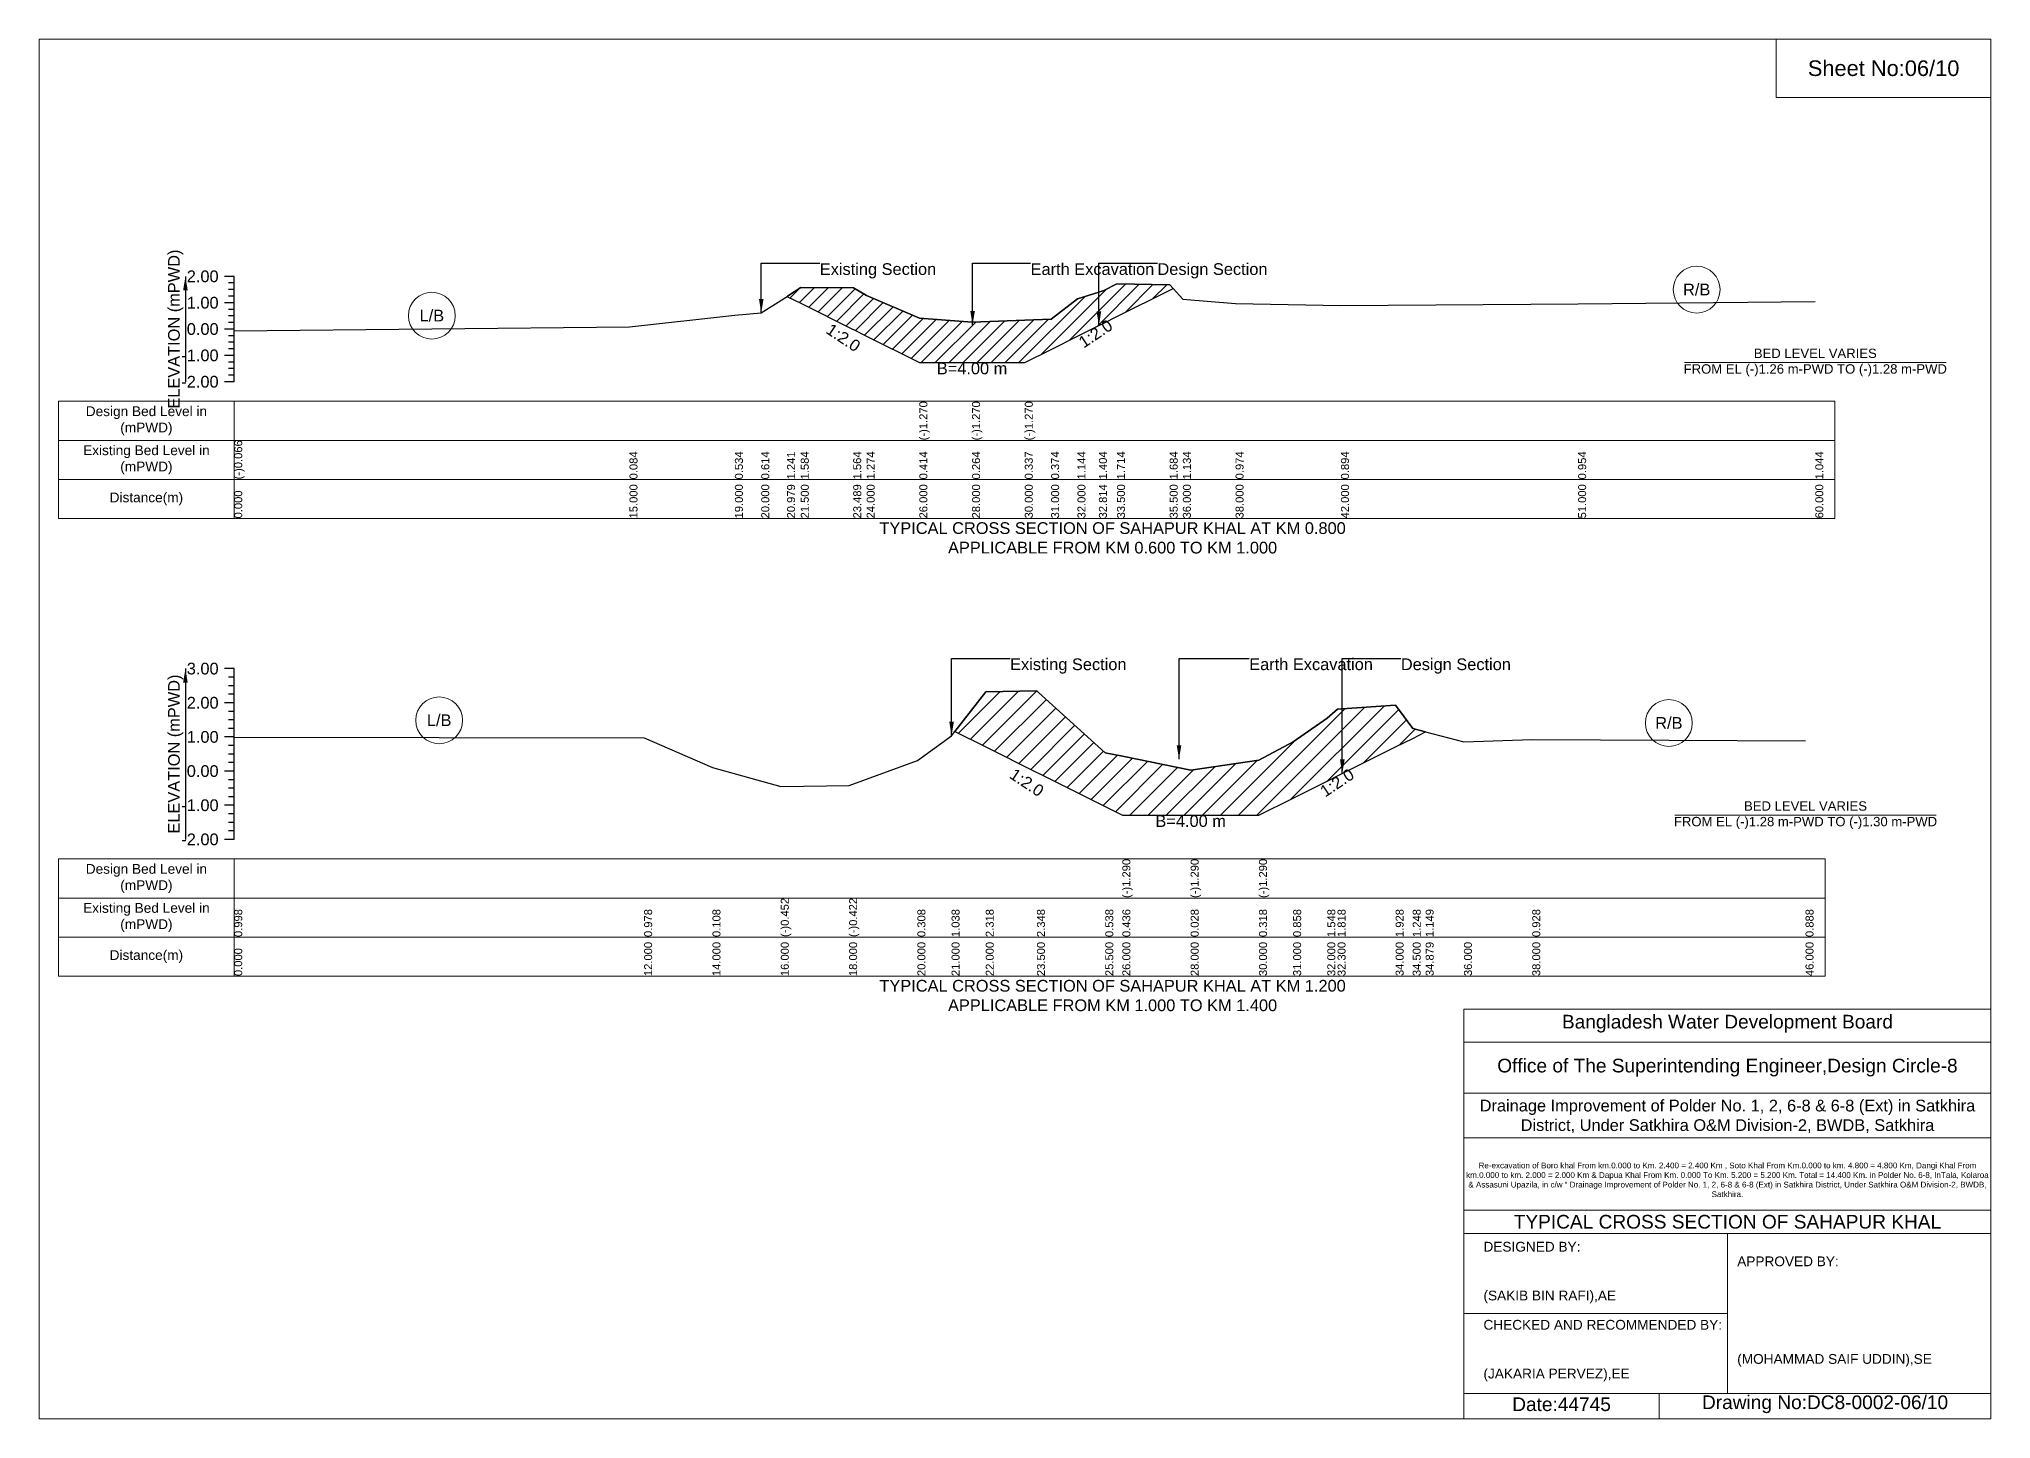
# Model space of a CAD drawing. Header units: inches. Extents: x 91000 to 208000, y -5656 to 20000.
# Drawn here: x 150000 to 158000, y 14344 to 20000 of the extents above; entities that cross this region are included whole.
import ezdxf

# ---------------------------------------------------------------- set-up
doc = ezdxf.new("R2010")
doc.units = ezdxf.units.IN
doc.header["$LTSCALE"] = 7
doc.header["$MEASUREMENT"] = 0
for name, color, linetype, lineweight in [('Cross section Data Border', 7, 'Continuous', 9), ('Cross Section Labels', 7, 'Continuous', 9), ('Existing_Bed_Level for Xsection', 7, 'Continuous', 25)]:
    doc.layers.add(name, color=color, linetype=linetype, lineweight=lineweight)
doc.styles.get("Standard").update_dxf_attribs({"font": 'arial.ttf'})
doc.dimstyles.get("Standard").update_dxf_attribs({"dimtxt": 0.18, "dimasz": 0.18, "dimexe": 0.18, "dimexo": 0.0625, "dimgap": 0.09, "dimtad": 0, "dimtih": 1, "dimtoh": 1, "dimdec": 4, "dimzin": 0, "dimdsep": 46, "dimtxsty": 'Standard', "dimcen": 0.09, "dimadec": 0, "dimazin": 0, "dimtfac": 1, "dimtdec": 4, "dimtofl": 0, "dimtmove": 0, "dimatfit": 3, "dimfxl": 1, "dimtolj": 1, "dimtzin": 0, "dimarcsym": 0})

msp = doc.modelspace()

# ---------------------------------------------------------------- hatches: boundary and pattern name
at = {"layer": 'Existing_Bed_Level for Xsection'}
h = msp.add_hatch(dxfattribs=at)
h.set_pattern_fill('ANSI31', color=256, scale=324, style=0)
h.paths.add_polyline_path([(153065.7, 18945.1), (153068, 18944), (153122, 18917), (153336.9, 18809.5), (153338, 18809), (153392, 18782), (153608, 18674), (153824, 18674), (154040, 18674), (154148, 18728), (154256, 18782), (154343.9, 18825.9), (154364, 18836), (154418, 18863), (154634, 18971), (154647.8, 18977.9), (154634, 18993), (154418, 18996.2), (154364, 18969.2), (154343.9, 18962.8), (154256, 18934.7), (154148, 18851.5), (154040, 18847.6), (153824, 18839.6), (153608, 18855.8), (153392, 18948.7), (153338, 18980), (153336.9, 18980.1), (153122, 18982.2), (153068, 18946.6)])
h = msp.add_hatch(dxfattribs=at)
h.set_pattern_fill('ANSI31', color=256, scale=420, style=0)
h.paths.add_polyline_path([(153753.5, 17161.9), (153880, 17098.7), (154090, 16993.7), (154096.8, 16990.3), (154370, 16853.7), (154440, 16818.7), (154720, 16818.7), (155000, 16818.7), (155140, 16888.7), (155280, 16958.7), (155322, 16979.7), (155341.5, 16989.4), (155560, 17098.7), (155630, 17133.7), (155683.1, 17160.2), (155630, 17174), (155560, 17269.2), (155341.5, 17255.1), (155322, 17253.8), (155280, 17216), (155140, 17119.4), (155000, 17043.8), (154720, 17003.2), (154440, 17060.3), (154370, 17074.6), (154096.8, 17321.9), (154090, 17328), (153880, 17323.8)])

# ---------------------------------------------------------------- linework, layer by layer
at = {"layer": 'Cross section Data Border'}
for points in [[(150080, 18515.1), (157360, 18515.1), (157360, 18035.1), (150080, 18035.1)], [(150080, 16639.3), (157320, 16639.3), (157320, 16159.3), (150080, 16159.3)]]:
    msp.add_lwpolyline(points, close=True, dxfattribs=at)
for points in [[(150800, 18515.1), (150800, 18035.1)], [(150080, 18355.1), (157360, 18355.1)], [(150080, 18195.1), (157360, 18195.1)], [(150800, 16639.3), (150800, 16159.3)], [(150080, 16479.3), (157320, 16479.3)], [(150080, 16319.3), (157320, 16319.3)]]:
    msp.add_lwpolyline(points, dxfattribs=at)
at = {"layer": 'Cross Section Labels'}
for points in [[(150000, 20000), (158000, 20000), (158000, 14344), (150000, 14344)], [(157120, 20000), (158000, 20000), (158000, 19760), (157120, 19760)]]:
    msp.add_lwpolyline(points, close=True, dxfattribs=at)
for points in [[(156744.2, 18674), (157815.8, 18674)], [(156704.2, 16818.7), (157775.8, 16818.7)], [(155840, 14344), (155840, 16024), (158000, 16024)], [(155840, 15888), (158000, 15888)], [(155840, 15680), (158000, 15680)], [(155840, 15496), (158000, 15496)], [(155840, 15200), (158000, 15200)], [(155840, 15104), (158000, 15104)], [(156920, 15104), (156920, 14448)], [(155840, 14776), (156920, 14776)], [(155840, 14448), (158000, 14448)], [(156640, 14448), (156640, 14344)]]:
    msp.add_lwpolyline(points, dxfattribs=at)
for centre in [(156794, 18973), (151610, 18866.1), (151640, 17207.6), (156680, 17196.4)]:
    msp.add_circle(centre, 96, dxfattribs=at)
at = {"layer": 'Existing_Bed_Level for Xsection'}
for points in [[(150800, 19027.1), (150760, 19027.1)], [(150800, 19000.1), (150776, 19000.1)], [(150800, 18973.1), (150776, 18973.1)], [(150800, 18595.1), (150800, 18703.1), (150800, 18811.1), (150800, 18919.1), (150800, 19027.1)], [(150800, 18804), (152420, 18820.2), (152852, 18868.8), (152960, 18877.4), (153065.7, 18945.1), (153068, 18946.6), (153122, 18982.2), (153336.9, 18980.1), (153338, 18980), (153392, 18948.7), (153608, 18855.8), (153608, 18855.8), (153824, 18839.6), (153824, 18839.6), (154040, 18847.6), (154040, 18847.6), (154148, 18851.5), (154256, 18934.7), (154343.9, 18962.8), (154364, 18969.2), (154418, 18996.2), (154634, 18993), (154647.8, 18977.9), (154688, 18933.6), (154904, 18916.3), (155336, 18907.7), (156308, 18914.2), (157280, 18923.9)], [(150800, 18919.1), (150760, 18919.1)], [(150800, 18946.1), (150776, 18946.1)], [(150800, 18892.1), (150776, 18892.1)], [(150800, 18811.1), (150760, 18811.1)], [(150800, 18865.1), (150776, 18865.1)], [(150800, 18838.1), (150776, 18838.1)], [(150800, 18784.1), (150776, 18784.1)], [(150800, 18757.1), (150776, 18757.1)], [(150800, 18730.1), (150776, 18730.1)], [(150800, 18703.1), (150760, 18703.1)], [(150800, 18676.1), (150776, 18676.1)], [(150800, 18649.1), (150776, 18649.1)], [(150800, 18595.1), (150760, 18595.1)], [(150800, 18622.1), (150776, 18622.1)], [(150800, 17419.3), (150760, 17419.3)], [(150800, 17384.3), (150776, 17384.3)], [(150800, 16719.3), (150800, 16859.3), (150800, 16999.3), (150800, 17139.3), (150800, 17279.3), (150800, 17419.3)], [(150800, 17349.3), (150776, 17349.3)], [(150800, 17314.3), (150776, 17314.3)], [(150800, 17139), (152480, 17136.2), (152760, 17014.4), (153040, 16936), (153320, 16940.2), (153600, 17042.4), (153740, 17144.6), (153753.5, 17161.9), (153880, 17323.8), (154090, 17328), (154096.8, 17321.9), (154370, 17074.6), (154440, 17060.3), (154440, 17060.3), (154720, 17003.2), (154720, 17003.2), (155000, 17043.8), (155000, 17043.8), (155140, 17119.4), (155280, 17216), (155322, 17253.8), (155341.5, 17255.1), (155560, 17269.2), (155630, 17174), (155683.1, 17160.2), (155840, 17119.4), (156120, 17129.2), (157240, 17123.6)], [(150800, 17279.3), (150760, 17279.3)], [(150800, 17244.3), (150776, 17244.3)], [(150800, 17209.3), (150776, 17209.3)], [(150800, 17139.3), (150760, 17139.3)], [(150800, 17174.3), (150776, 17174.3)], [(150800, 17104.3), (150776, 17104.3)], [(150800, 17069.3), (150776, 17069.3)], [(150800, 16999.3), (150760, 16999.3)], [(150800, 17034.3), (150776, 17034.3)], [(150800, 16964.3), (150776, 16964.3)], [(150800, 16929.3), (150776, 16929.3)], [(150800, 16894.3), (150776, 16894.3)], [(150800, 16859.3), (150760, 16859.3)], [(150800, 16824.3), (150776, 16824.3)], [(150800, 16789.3), (150776, 16789.3)], [(150800, 16754.3), (150776, 16754.3)], [(150800, 16719.3), (150760, 16719.3)]]:
    msp.add_lwpolyline(points, dxfattribs=at)
for points in [[(153065.7, 18945.1), (153065.7, 18945.1), (153068, 18944), (153122, 18917), (153336.9, 18809.5), (153338, 18809), (153392, 18782), (153608, 18674), (153608, 18674), (153824, 18674), (153824, 18674), (154040, 18674), (154040, 18674), (154148, 18728), (154256, 18782), (154343.9, 18825.9), (154364, 18836), (154418, 18863), (154634, 18971), (154647.8, 18977.9), (154634, 18993), (154418, 18996.2), (154364, 18969.2), (154343.9, 18962.8), (154256, 18934.7), (154148, 18851.5), (154040, 18847.6), (154040, 18847.6), (153824, 18839.6), (153824, 18839.6), (153608, 18855.8), (153608, 18855.8), (153392, 18948.7), (153338, 18980), (153336.9, 18980.1), (153122, 18982.2), (153068, 18946.6), (153065.7, 18945.1)], [(153753.5, 17161.9), (153753.5, 17161.9), (153880, 17098.7), (154090, 16993.7), (154096.8, 16990.3), (154370, 16853.7), (154440, 16818.7), (154440, 16818.7), (154720, 16818.7), (154720, 16818.7), (155000, 16818.7), (155000, 16818.7), (155140, 16888.7), (155280, 16958.7), (155322, 16979.7), (155341.5, 16989.4), (155560, 17098.7), (155630, 17133.7), (155683.1, 17160.2), (155683.1, 17160.2), (155683.1, 17160.2), (155630, 17174), (155560, 17269.2), (155341.5, 17255.1), (155322, 17253.8), (155280, 17216), (155140, 17119.4), (155000, 17043.8), (155000, 17043.8), (154720, 17003.2), (154720, 17003.2), (154440, 17060.3), (154440, 17060.3), (154370, 17074.6), (154096.8, 17321.9), (154090, 17328), (153880, 17323.8), (153753.5, 17161.9)]]:
    msp.add_lwpolyline(points, close=True, dxfattribs=at)

# ---------------------------------------------------------------- texts
at = {"layer": 'Cross section Data Border', "char_height": 40, "width": 640, "attachment_point": 5}
for s, insert in [('Design Bed Level in (mPWD)', (150440, 18435.1)), ('Existing Bed Level in (mPWD)', (150440, 18275.1)), ('Distance(m)', (150440, 18115.1)), ('Design Bed Level in (mPWD)', (150440, 16559.3)), ('Existing Bed Level in (mPWD)', (150440, 16399.3)), ('Distance(m)', (150440, 16239.3))]:
    msp.add_mtext(s, dxfattribs=dict(at, insert=insert))
at = {"layer": 'Cross Section Labels'}
for s, insert, char_height, attachment_point in [('Sheet No:06/10', (157560, 19880), 64, 5), ('Existing Section', (153200, 19081.1), 48, 1), ('Earth Excavation', (154064, 19081.1), 48, 1), ('Design Section', (154583.9, 19081.1), 48, 1), ('R/B', (156794, 18973), 48, 5), ('L/B', (151610, 18866.1), 48, 5), ('BED LEVEL VARIES ^JFROM EL (-)1.26 m-PWD TO (-)1.28 m-PWD', (157280, 18674), 38.4, 5), ('B=4.00 m', (153824, 18674), 48, 2), ('TYPICAL CROSS SECTION OF SAHAPUR KHAL AT KM 0.800^JAPPLICABLE FROM KM 0.600 TO KM 1.000', (154400, 17955.1), 48, 5), ('Existing Section', (153980, 17461.3), 48, 1), ('Earth Excavation', (154960, 17461.3), 48, 1), ('Design Section', (155581.5, 17461.3), 48, 1), ('L/B', (151640, 17207.6), 48, 5), ('R/B', (156680, 17196.4), 48, 5), ('B=4.00 m', (154720, 16818.7), 48, 2), ('BED LEVEL VARIES ^JFROM EL (-)1.28 m-PWD TO (-)1.30 m-PWD', (157240, 16818.7), 38.4, 5), ('TYPICAL CROSS SECTION OF SAHAPUR KHAL AT KM 1.200^JAPPLICABLE FROM KM 1.000 TO KM 1.400', (154400, 16079.3), 48, 5), ('Bangladesh Water Development Board', (156920, 15964), 56, 5), ('Office of The Superintending Engineer,Design Circle-8', (156920, 15784), 56, 5)]:
    msp.add_mtext(s, dxfattribs=dict(at, insert=insert, char_height=char_height, attachment_point=attachment_point))
at = {"layer": 'Cross Section Labels', "char_height": 48, "attachment_point": 2}
for insert, rotation in [((153309.9, 18796), 326.30993), ((154316.9, 18812.4), 33.69007), ((154061.8, 16972.8), 326.30993), ((155306.5, 16971.9), 33.69007)]:
    msp.add_mtext('1:2.0', dxfattribs=dict(at, insert=insert, rotation=rotation))
at = {"layer": 'Cross Section Labels'}
for s, insert, char_height, width, attachment_point in [('Drainage Improvement of Polder No. 1, 2, 6-8 & 6-8 (Ext) in Satkhira District, Under Satkhira O&M Division-2, BWDB, Satkhira', (156920, 15584), 48, 2240, 5), ('Re-excavation of Boro khal From km.0.000 to Km. 2.400 = 2.400 Km , Soto Khal From Km.0.000 to km. 4.800 = 4.800 Km, Dangi Khal From km.0.000 to km. 2.000 = 2.000 Km & Dapua Khal From Km. 0.000 To Km. 5.200 = 5.200 Km. Total = 14.400 Km. in Polder No. 6-8, InTala, Kolaroa & Assasuni Upazila, in c/w “ Drainage Improvement of Polder No. 1, 2, 6-8 & 6-8 (Ext) in Satkhira District, Under Satkhira O&M Division-2, BWDB, Satkhira.', (156920, 15324), 23.565, 2160, 5), ('TYPICAL CROSS SECTION OF SAHAPUR KHAL', (156920, 15152), 56, 2240, 5), ('DESIGNED BY:^J^J^J(SAKIB BIN RAFI),AE', (155920, 14944), 40, 1120, 4), ('APPROVED BY:^J^J^J^J^J^J(MOHAMMAD SAIF UDDIN),SE', (156960, 14784), 40, 1120, 4), ('CHECKED AND RECOMMENDED BY:^J^J^J(JAKARIA PERVEZ),EE', (155920, 14624), 40, 1120, 4), ('Date:44745', (156240, 14404), 56, 1120, 5), ('Drawing No:DC8-0002-06/10', (157320, 14404), 56, 1760, 5)]:
    msp.add_mtext(s, dxfattribs=dict(at, insert=insert, char_height=char_height, width=width, attachment_point=attachment_point))
at = {"layer": 'Existing_Bed_Level for Xsection', "rotation": 90}
for s, insert, char_height, attachment_point in [('ELEVATION (mPWD)', (150560, 18811.1), 48, 5), ('(-)1.270', (153608, 18355.1), 32.8, 1), ('(-)1.270', (153824, 18355.1), 32.8, 1), ('(-)1.270', (154040, 18355.1), 32.8, 1), ('(-)0.066', (150800, 18195.1), 32.8, 1), ('0.084', (152420, 18195.1), 32.8, 1), ('0.534', (152852, 18195.1), 32.8, 1), ('0.614', (152960, 18195.1), 32.8, 1), ('1.241', (153065.7, 18195.1), 32.8, 1), ('1.584', (153122, 18195.1), 32.8, 1), ('1.564', (153336.9, 18195.1), 32.8, 1), ('1.274', (153392, 18195.1), 32.8, 1), ('0.414', (153608, 18195.1), 32.8, 1), ('0.264', (153824, 18195.1), 32.8, 1), ('0.337', (154040, 18195.1), 32.8, 1), ('0.374', (154148, 18195.1), 32.8, 1), ('1.144', (154256, 18195.1), 32.8, 1), ('1.404', (154343.9, 18195.1), 32.8, 1), ('1.714', (154418, 18195.1), 32.8, 1), ('1.684', (154634, 18195.1), 32.8, 1), ('1.134', (154688, 18195.1), 32.8, 1), ('0.974', (154904, 18195.1), 32.8, 1), ('0.894', (155336, 18195.1), 32.8, 1), ('0.954', (156308, 18195.1), 32.8, 1), ('1.044', (157280, 18195.1), 32.8, 1), ('15.000', (152420, 18035.1), 32.8, 1), ('19.000', (152852, 18035.1), 32.8, 1), ('20.000', (152960, 18035.1), 32.8, 1), ('20.979', (153065.7, 18035.1), 32.8, 1), ('21.500', (153122, 18035.1), 32.8, 1), ('23.489', (153336.9, 18035.1), 32.8, 1), ('24.000', (153392, 18035.1), 32.8, 1), ('26.000', (153608, 18035.1), 32.8, 1), ('28.000', (153824, 18035.1), 32.8, 1), ('30.000', (154040, 18035.1), 32.8, 1), ('31.000', (154148, 18035.1), 32.8, 1), ('32.000', (154256, 18035.1), 32.8, 1), ('32.814', (154343.9, 18035.1), 32.8, 1), ('33.500', (154418, 18035.1), 32.8, 1), ('35.500', (154634, 18035.1), 32.8, 1), ('36.000', (154688, 18035.1), 32.8, 1), ('38.000', (154904, 18035.1), 32.8, 1), ('42.000', (155336, 18035.1), 32.8, 1), ('51.000', (156308, 18035.1), 32.8, 1), ('60.000', (157280, 18035.1), 32.8, 1), ('0.000', (150800, 18035.1), 32.8, 1), ('ELEVATION (mPWD)', (150560, 17069.3), 48, 5), ('(-)1.290', (154440, 16479.3), 32.8, 1), ('(-)1.290', (154720, 16479.3), 32.8, 1), ('(-)1.290', (155000, 16479.3), 32.8, 1), ('0.998', (150800, 16319.3), 32.8, 1), ('0.978', (152480, 16319.3), 32.8, 1), ('0.108', (152760, 16319.3), 32.8, 1), ('(-)0.452', (153040, 16319.3), 32.8, 1), ('(-)0.422', (153320, 16319.3), 32.8, 1), ('0.308', (153600, 16319.3), 32.8, 1), ('1.038', (153740, 16319.3), 32.8, 1), ('2.318', (153880, 16319.3), 32.8, 1), ('2.348', (154090, 16319.3), 32.8, 1), ('0.538', (154370, 16319.3), 32.8, 1), ('0.436', (154440, 16319.3), 32.8, 1), ('0.028', (154720, 16319.3), 32.8, 1), ('0.318', (155000, 16319.3), 32.8, 1), ('0.858', (155140, 16319.3), 32.8, 1), ('1.548', (155280, 16319.3), 32.8, 1), ('1.818', (155322, 16319.3), 32.8, 1), ('1.928', (155560, 16319.3), 32.8, 1), ('1.248', (155630, 16319.3), 32.8, 1), ('1.149', (155683.1, 16319.3), 32.8, 1), ('0.928', (156120, 16319.3), 32.8, 1), ('0.888', (157240, 16319.3), 32.8, 1), ('0.000', (150800, 16159.3), 32.8, 1), ('12.000', (152480, 16159.3), 32.8, 1), ('14.000', (152760, 16159.3), 32.8, 1), ('16.000', (153040, 16159.3), 32.8, 1), ('18.000', (153320, 16159.3), 32.8, 1), ('20.000', (153600, 16159.3), 32.8, 1), ('21.000', (153740, 16159.3), 32.8, 1), ('22.000', (153880, 16159.3), 32.8, 1), ('23.500', (154090, 16159.3), 32.8, 1), ('25.500', (154370, 16159.3), 32.8, 1), ('26.000', (154440, 16159.3), 32.8, 1), ('28.000', (154720, 16159.3), 32.8, 1), ('30.000', (155000, 16159.3), 32.8, 1), ('31.000', (155140, 16159.3), 32.8, 1), ('32.000', (155280, 16159.3), 32.8, 1), ('32.300', (155322, 16159.3), 32.8, 1), ('34.000', (155560, 16159.3), 32.8, 1), ('34.500', (155630, 16159.3), 32.8, 1), ('34.879', (155683.1, 16159.3), 32.8, 1), ('36.000', (155840, 16159.3), 32.8, 1), ('38.000', (156120, 16159.3), 32.8, 1), ('46.000', (157240, 16159.3), 32.8, 1)]:
    msp.add_mtext(s, dxfattribs=dict(at, insert=insert, char_height=char_height, attachment_point=attachment_point))
at = {"layer": 'Existing_Bed_Level for Xsection', "char_height": 48, "attachment_point": 6}
for s, insert in [('2.00', (150736, 19027.1)), ('1.00', (150736, 18919.1)), ('0.00', (150736, 18811.1)), ('-1.00', (150736, 18703.1)), ('-2.00', (150736, 18595.1)), ('3.00', (150736, 17419.3)), ('2.00', (150736, 17279.3)), ('1.00', (150736, 17139.3)), ('0.00', (150736, 16999.3)), ('-1.00', (150736, 16859.3)), ('-2.00', (150736, 16719.3))]:
    msp.add_mtext(s, dxfattribs=dict(at, insert=insert))

# ---------------------------------------------------------------- leaders
at = {"layer": 'Cross Section Labels', "annotation_type": 0, "has_hookline": 1, "hookline_direction": 0}
for points, text_width in [([(152960, 18877.4), (152960, 19081.1), (153199.9, 19081.1)], 467.2), ([(153826.1, 18828.1), (153826.1, 19081.1), (154063.9, 19081.1)], 497), ([(154343.9, 18825.9), (154343.9, 19081.1), (154583.8, 19081.1)], 441.2), ([(153740, 17144.6), (153740, 17461.3), (153979.9, 17461.3)], 467.2), ([(154672.2, 17047.9), (154672.2, 17461.3), (154959.9, 17461.3)], 497), ([(155341.5, 16989.4), (155341.5, 17461.3), (155581.4, 17461.3)], 441.2)]:
    msp.add_leader(points, dimstyle='Standard', override={"dimasz": 57.6}, dxfattribs=dict(at, text_width=text_width))
at = {"layer": 'Existing_Bed_Level for Xsection'}
for points in [[(150600, 19027.1), (150600, 18595.1)], [(150600, 17419.3), (150600, 16719.3)]]:
    msp.add_leader(points, dimstyle='Standard', override={"dimasz": 57.6}, dxfattribs=at)

doc.saveas('drawing.dxf')
